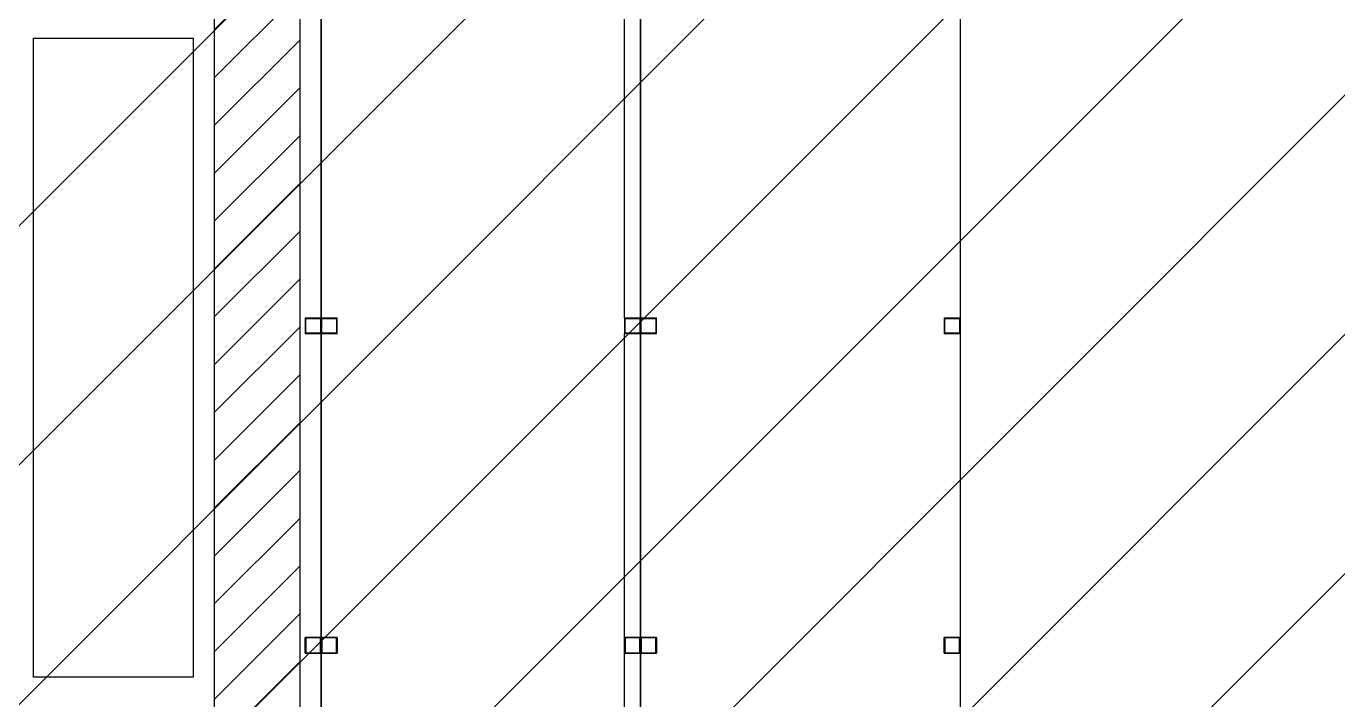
# Model space of a CAD drawing. Header units: millimetres. Extents: x -300 to 383236, y -195106 to -144646.
# Drawn here: x 63189 to 63928, y -149669 to -149289 of the extents above; entities that cross this region are included whole.
import ezdxf

# ---------------------------------------------------------------- set-up
doc = ezdxf.new("R2010")
doc.units = ezdxf.units.MM
doc.header["$LTSCALE"] = 60

# ---------------------------------------------------------------- blocks, each defined once
blk = doc.blocks.new('KEY PLAN_NEW')
h = blk.add_hatch()
h.set_pattern_fill('ANSI31', color=253, scale=2)
h.set_pattern_definition([(45, (-1396.921, -1800.0236), (-4.490128, 4.490128), [])])
edge = h.paths.add_edge_path()
edge.add_line((-2006.86, -1075.94), (-2006.86, -1091.94))
edge.add_line((-2006.86, -1091.94), (-2067.86, -1091.94))
edge.add_line((-2067.86, -1091.94), (-2067.86, -1375.94))
edge.add_line((-2067.86, -1375.94), (-2006.86, -1375.94))
edge.add_line((-2006.86, -1375.94), (-2006.86, -1391.94))
edge.add_line((-2006.86, -1391.94), (-2007.86, -1391.94))
edge.add_line((-2007.86, -1391.94), (-2007.86, -1488.94))
edge.add_line((-2007.86, -1488.94), (-2008.31, -1488.94))
edge.add_arc((-2028.72, -1493.5), 20.91, 12.5777, 76.5787)
edge.add_line((-2023.86, -1473.16), (-2023.86, -1391.94))
edge.add_line((-2023.86, -1391.94), (-2247.86, -1391.94))
edge.add_line((-2247.86, -1391.94), (-2247.86, -1488.94))
edge.add_line((-2247.86, -1488.94), (-2263.86, -1488.94))
edge.add_line((-2263.86, -1488.94), (-2263.86, -1452.18))
edge.add_line((-2263.86, -1452.18), (-2549.86, -1452.18))
edge.add_line((-2549.86, -1452.18), (-2549.86, -1488.94))
edge.add_line((-2549.86, -1488.94), (-2565.86, -1488.94))
edge.add_line((-2565.86, -1488.94), (-2565.86, -1427.94))
edge.add_line((-2565.86, -1427.94), (-2720.86, -1427.94))
edge.add_line((-2720.86, -1427.94), (-2720.86, -1411.94))
edge.add_line((-2720.86, -1411.94), (-2623.86, -1411.94))
edge.add_line((-2623.86, -1411.94), (-2623.86, -1075.94))
edge.add_line((-2623.86, -1075.94), (-2563.86, -1075.94))
edge.add_line((-2563.86, -1075.94), (-2563.86, -1071.94))
edge.add_line((-2563.86, -1071.94), (-2547.86, -1071.94))
edge.add_line((-2547.86, -1071.94), (-2547.86, -1091.94))
edge.add_line((-2547.86, -1091.94), (-2607.86, -1091.94))
edge.add_line((-2607.86, -1091.94), (-2607.86, -1411.94))
edge.add_line((-2607.86, -1411.94), (-2549.86, -1411.94))
edge.add_line((-2549.86, -1411.94), (-2549.86, -1436.18))
edge.add_line((-2549.86, -1436.18), (-2263.86, -1436.18))
edge.add_line((-2263.86, -1436.18), (-2263.86, -1375.94))
edge.add_line((-2263.86, -1375.94), (-2083.86, -1375.94))
edge.add_line((-2083.86, -1375.94), (-2083.86, -1075.94))
edge.add_line((-2083.86, -1075.94), (-2006.86, -1075.94))
at = {"color": 253}
for p, q in [((-2083.86, -1375.94, 46), (-2083.86, -1075.94, 46)), ((-2063.86, -1075.5, 46), (-2063.86, -1368.38, 46)), ((-2063.86, -1368.38, 46), (-2063.86, -1075.5, 46)), ((-2003.86, -1075.5, 46), (-2003.86, -1368.38, 46)), ((-2003.86, -1368.38, 46), (-2003.86, -1075.5, 46)), ((-1943.86, -1075.5, 46), (-1943.86, -1368.38, 46)), ((-2067.86, -1091.94, 46), (-2067.86, -1375.94, 46)), ((-2006.86, -1250.44, 46), (-2006.86, -1193.44, 46)), ((-2066.86, -1250.44, 46), (-2066.86, -1253.44, 46)), ((-2066.86, -1250.44, 46), (-2063.86, -1250.44, 46)), ((-2066.74, -1253.32, 46), (-2066.74, -1250.56, 46)), ((-2066.74, -1250.56, 46), (-2063.98, -1250.56, 46)), ((-2063.98, -1250.56, 46), (-2063.98, -1253.32, 46)), ((-2063.98, -1250.56, 46), (-2063.98, -1253.32, 46)), ((-2063.86, -1250.44, 46), (-2060.86, -1250.44, 46)), ((-2063.74, -1253.32, 46), (-2063.74, -1250.56, 46)), ((-2063.74, -1250.56, 46), (-2060.98, -1250.56, 46)), ((-2060.98, -1250.56, 46), (-2060.98, -1253.32, 46)), ((-2060.98, -1250.56, 46), (-2060.98, -1253.32, 46)), ((-2060.86, -1253.44, 46), (-2060.86, -1250.44, 46)), ((-2006.86, -1250.44, 46), (-2006.86, -1253.44, 46)), ((-2006.86, -1250.44, 46), (-2003.86, -1250.44, 46)), ((-2006.74, -1253.32, 46), (-2006.74, -1250.56, 46)), ((-2006.74, -1250.56, 46), (-2003.98, -1250.56, 46)), ((-2003.98, -1250.56, 46), (-2003.98, -1253.32, 46)), ((-2003.98, -1250.56, 46), (-2003.98, -1253.32, 46)), ((-2003.86, -1250.44, 46), (-2000.86, -1250.44, 46)), ((-2003.74, -1253.32, 46), (-2003.74, -1250.56, 46)), ((-2003.74, -1250.56, 46), (-2000.98, -1250.56, 46)), ((-2000.98, -1250.56, 46), (-2000.98, -1253.32, 46)), ((-2000.98, -1250.56, 46), (-2000.98, -1253.32, 46)), ((-2000.86, -1253.44, 46), (-2000.86, -1250.44, 46)), ((-1946.86, -1250.44, 46), (-1946.86, -1253.44, 46)), ((-1946.86, -1250.44, 46), (-1943.86, -1250.44, 46)), ((-1946.74, -1253.32, 46), (-1946.74, -1250.56, 46)), ((-1946.74, -1250.56, 46), (-1943.98, -1250.56, 46)), ((-1943.98, -1250.56, 46), (-1943.98, -1253.32, 46)), ((-1943.98, -1250.56, 46), (-1943.98, -1253.32, 46)), ((-2063.86, -1253.44, 46), (-2066.86, -1253.44, 46)), ((-2063.98, -1253.32, 46), (-2066.74, -1253.32, 46)), ((-2060.86, -1253.44, 46), (-2063.86, -1253.44, 46)), ((-2060.98, -1253.32, 46), (-2063.74, -1253.32, 46)), ((-2003.86, -1253.44, 46), (-2006.86, -1253.44, 46)), ((-2006.86, -1310.44, 46), (-2006.86, -1253.44, 46)), ((-2003.98, -1253.32, 46), (-2006.74, -1253.32, 46)), ((-2000.86, -1253.44, 46), (-2003.86, -1253.44, 46)), ((-2000.98, -1253.32, 46), (-2003.74, -1253.32, 46)), ((-1943.86, -1253.44, 46), (-1946.86, -1253.44, 46)), ((-1943.98, -1253.32, 46), (-1946.74, -1253.32, 46)), ((-2066.86, -1313.44, 46), (-2066.86, -1310.44, 46)), ((-2063.86, -1310.44, 46), (-2066.86, -1310.44, 46)), ((-2063.98, -1310.56, 46), (-2066.74, -1310.56, 46)), ((-2066.74, -1310.56, 46), (-2066.74, -1313.32, 46)), ((-2063.98, -1313.32, 46), (-2063.98, -1310.56, 46)), ((-2063.98, -1313.32, 46), (-2063.98, -1310.56, 46)), ((-2060.86, -1310.44, 46), (-2063.86, -1310.44, 46)), ((-2060.98, -1310.56, 46), (-2063.74, -1310.56, 46)), ((-2063.74, -1310.56, 46), (-2063.74, -1313.32, 46)), ((-2060.98, -1313.32, 46), (-2060.98, -1310.56, 46)), ((-2060.98, -1313.32, 46), (-2060.98, -1310.56, 46)), ((-2060.86, -1310.44, 46), (-2060.86, -1313.44, 46)), ((-2006.86, -1313.44, 46), (-2006.86, -1310.44, 46)), ((-2003.86, -1310.44, 46), (-2006.86, -1310.44, 46)), ((-2003.98, -1310.56, 46), (-2006.74, -1310.56, 46)), ((-2006.74, -1310.56, 46), (-2006.74, -1313.32, 46)), ((-2003.98, -1313.32, 46), (-2003.98, -1310.56, 46)), ((-2003.98, -1313.32, 46), (-2003.98, -1310.56, 46)), ((-2000.86, -1310.44, 46), (-2003.86, -1310.44, 46)), ((-2000.98, -1310.56, 46), (-2003.74, -1310.56, 46)), ((-2003.74, -1310.56, 46), (-2003.74, -1313.32, 46)), ((-2000.98, -1313.32, 46), (-2000.98, -1310.56, 46)), ((-2000.98, -1313.32, 46), (-2000.98, -1310.56, 46)), ((-2000.86, -1310.44, 46), (-2000.86, -1313.44, 46)), ((-1946.86, -1313.44, 46), (-1946.86, -1310.44, 46)), ((-1943.86, -1310.44, 46), (-1946.86, -1310.44, 46)), ((-1943.98, -1310.56, 46), (-1946.74, -1310.56, 46)), ((-1946.74, -1310.56, 46), (-1946.74, -1313.32, 46)), ((-1943.98, -1313.32, 46), (-1943.98, -1310.56, 46)), ((-1943.98, -1313.32, 46), (-1943.98, -1310.56, 46)), ((-2066.86, -1313.44, 46), (-2063.86, -1313.44, 46)), ((-2066.74, -1313.32, 46), (-2063.98, -1313.32, 46)), ((-2063.86, -1313.44, 46), (-2060.86, -1313.44, 46)), ((-2063.74, -1313.32, 46), (-2060.98, -1313.32, 46)), ((-2006.86, -1313.44, 46), (-2003.86, -1313.44, 46)), ((-2006.86, -1368.38, 46), (-2006.86, -1313.44, 46)), ((-2006.74, -1313.32, 46), (-2003.98, -1313.32, 46)), ((-2003.86, -1313.44, 46), (-2000.86, -1313.44, 46)), ((-2003.74, -1313.32, 46), (-2000.98, -1313.32, 46)), ((-1946.86, -1313.44, 46), (-1943.86, -1313.44, 46)), ((-1946.74, -1313.32, 46), (-1943.98, -1313.32, 46))]:
    blk.add_line(p, q, dxfattribs=at)
at = {"color": 253, "elevation": 46}
blk.add_lwpolyline([(-2117.86, -1197.94), (-2087.86, -1197.94), (-2087.86, -1317.94), (-2117.86, -1317.94)], close=True, dxfattribs=at)

msp = doc.modelspace()

# ---------------------------------------------------------------- hatches: boundary and pattern name
h = msp.add_hatch()
h.set_pattern_fill('ANSI31', color=3, scale=30)
h.set_pattern_definition([(45, (57875.68, -304771.26), (-67.35192, 67.35192), [])])
h.paths.add_polyline_path([(64641.92, -151163.33), (61140.42, -151163.33), (61140.42, -148265.62), (64641.92, -148265.62)])

# ---------------------------------------------------------------- block references
at = {"xscale": 3, "yscale": 3, "zscale": 3}
msp.add_blockref('KEY PLAN_NEW', (69547.03, -145702.13), dxfattribs=at)

doc.saveas('drawing.dxf')
